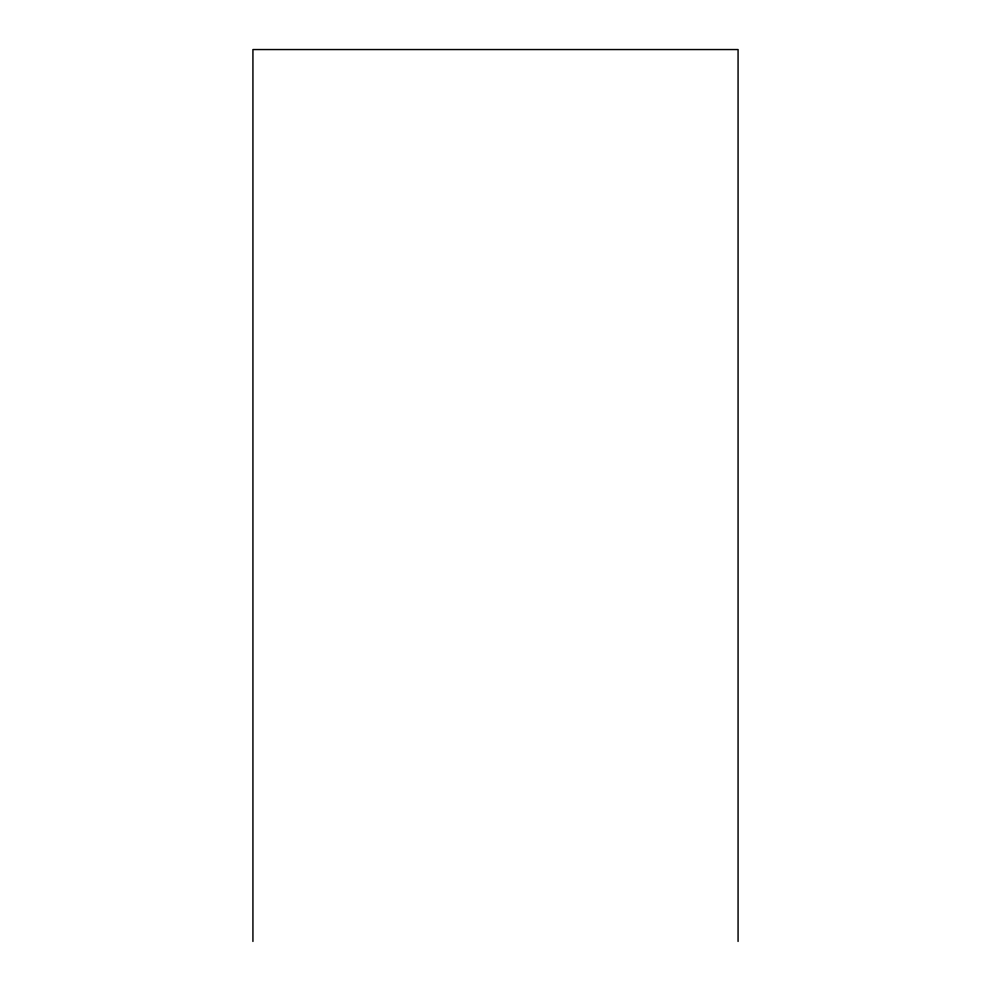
<?xml version="1.0" encoding="UTF-8"?>
<svg xmlns="http://www.w3.org/2000/svg" width="991" height="991" viewBox="0 0 991 991"><rect width="100%" height="100%" fill="white"/><g stroke="black" fill="none" stroke-linecap="round" stroke-linejoin="round"><path stroke-width="1.49" d="M738.072 941.45L738.072 49.55L252.928 49.55L252.928 941.45"/></g></svg>
